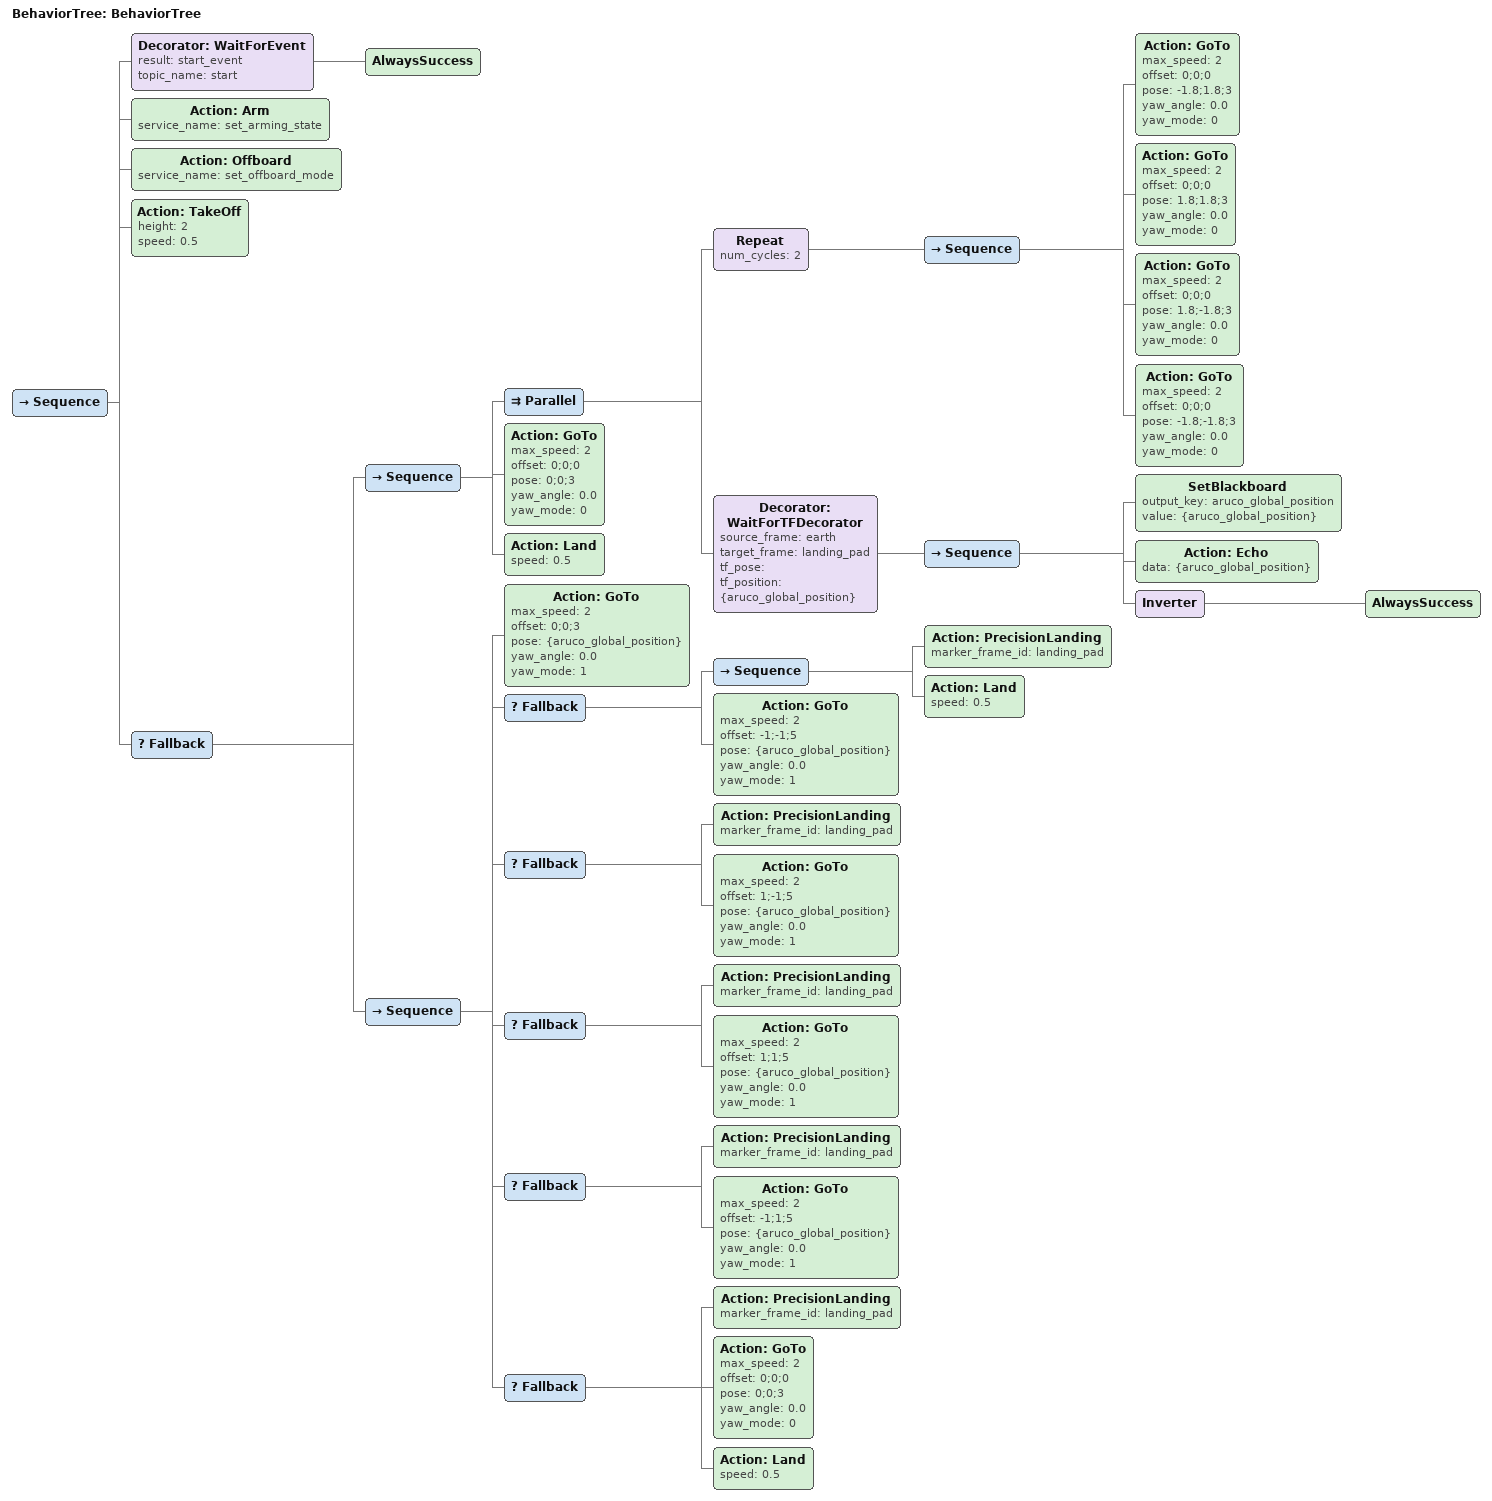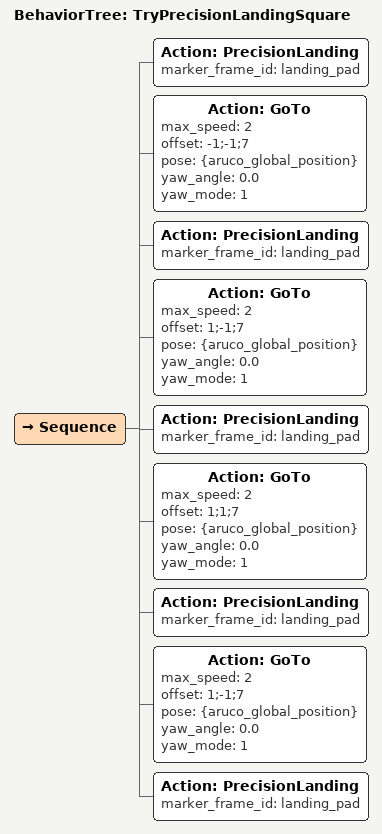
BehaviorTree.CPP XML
<?xml version="1.0"?>
<root BTCPP_format="4" main_tree_to_execute="BehaviorTree">
    <BehaviorTree ID="BehaviorTree">
        <Sequence>
            <Decorator ID="WaitForEvent" result="start_event" topic_name="start">
                <AlwaysSuccess/>
            </Decorator>
            <Action ID="Arm" service_name="set_arming_state"/>
            <Action ID="Offboard" service_name="set_offboard_mode"/>
            <Action ID="TakeOff" height="2" speed="0.5"/>
            <Fallback>
                <Sequence>
                    <Parallel>
                        <Repeat num_cycles="2">
                            <Sequence>
                                <Action ID="GoTo" max_speed="2" offset="0;0;0" pose="-1.8;1.8;3" yaw_angle="0.0" yaw_mode="0"/>
                                <Action ID="GoTo" max_speed="2" offset="0;0;0" pose="1.8;1.8;3" yaw_angle="0.0" yaw_mode="0"/>
                                <Action ID="GoTo" max_speed="2" offset="0;0;0" pose="1.8;-1.8;3" yaw_angle="0.0" yaw_mode="0"/>
                                <Action ID="GoTo" max_speed="2" offset="0;0;0" pose="-1.8;-1.8;3" yaw_angle="0.0" yaw_mode="0"/>
                            </Sequence>
                        </Repeat>
                        <Decorator ID="WaitForTFDecorator"
                                   source_frame="earth"
                                   target_frame="landing_pad"
                                   tf_pose=""
                                   tf_position="{aruco_global_position}">
                            <Sequence>
                                <SetBlackboard output_key="aruco_global_position" value="{aruco_global_position}"/>
                                <Action ID="Echo" data="{aruco_global_position}"/>
                                <Inverter>
                                    <AlwaysSuccess/>
                                </Inverter>
                            </Sequence>
                        </Decorator>
                    </Parallel>
                    <Action ID="GoTo" max_speed="2" offset="0;0;0" pose="0;0;3" yaw_angle="0.0" yaw_mode="0"/>
                    <Action ID="Land" speed="0.5"/>
                </Sequence>
                <Sequence>
                    <Action ID="GoTo" max_speed="2" offset="0;0;3" pose="{aruco_global_position}" yaw_angle="0.0" yaw_mode="1"/>
                    <Fallback>
                        <Sequence>
                            <Action ID="PrecisionLanding" marker_frame_id="landing_pad"/>
                            <Action ID="Land" speed="0.5"/>
                        </Sequence>
                        <Action ID="GoTo" max_speed="2" offset="-1;-1;5" pose="{aruco_global_position}" yaw_angle="0.0" yaw_mode="1"/>
                    </Fallback>
                    <Fallback>
                        <Action ID="PrecisionLanding" marker_frame_id="landing_pad"/>
                        <Action ID="GoTo" max_speed="2" offset="1;-1;5" pose="{aruco_global_position}" yaw_angle="0.0" yaw_mode="1"/>
                    </Fallback>
                    <Fallback>
                        <Action ID="PrecisionLanding" marker_frame_id="landing_pad"/>
                        <Action ID="GoTo" max_speed="2" offset="1;1;5" pose="{aruco_global_position}" yaw_angle="0.0" yaw_mode="1"/>
                    </Fallback>
                    <Fallback>
                        <Action ID="PrecisionLanding" marker_frame_id="landing_pad"/>
                        <Action ID="GoTo" max_speed="2" offset="-1;1;5" pose="{aruco_global_position}" yaw_angle="0.0" yaw_mode="1"/>
                    </Fallback>
                    <Fallback>
                        <Action ID="PrecisionLanding" marker_frame_id="landing_pad"/>
                        <Action ID="GoTo" max_speed="2" offset="0;0;0" pose="0;0;3" yaw_angle="0.0" yaw_mode="0"/>
                        <Action ID="Land" speed="0.5"/>
                    </Fallback>
                </Sequence>
            </Fallback>
        </Sequence>
    </BehaviorTree>
    <BehaviorTree ID="TryPrecisionLandingSquare">
        <Sequence>
            <Action ID="PrecisionLanding" marker_frame_id="landing_pad"/>
            <Action ID="GoTo" max_speed="2" offset="-1;-1;7" pose="{aruco_global_position}" yaw_angle="0.0" yaw_mode="1"/>
            <Action ID="PrecisionLanding" marker_frame_id="landing_pad"/>
            <Action ID="GoTo" max_speed="2" offset="1;-1;7" pose="{aruco_global_position}" yaw_angle="0.0" yaw_mode="1"/>
            <Action ID="PrecisionLanding" marker_frame_id="landing_pad"/>
            <Action ID="GoTo" max_speed="2" offset="1;1;7" pose="{aruco_global_position}" yaw_angle="0.0" yaw_mode="1"/>
            <Action ID="PrecisionLanding" marker_frame_id="landing_pad"/>
            <Action ID="GoTo" max_speed="2" offset="1;-1;7" pose="{aruco_global_position}" yaw_angle="0.0" yaw_mode="1"/>
            <Action ID="PrecisionLanding" marker_frame_id="landing_pad"/>
        </Sequence>
    </BehaviorTree>
</root>
